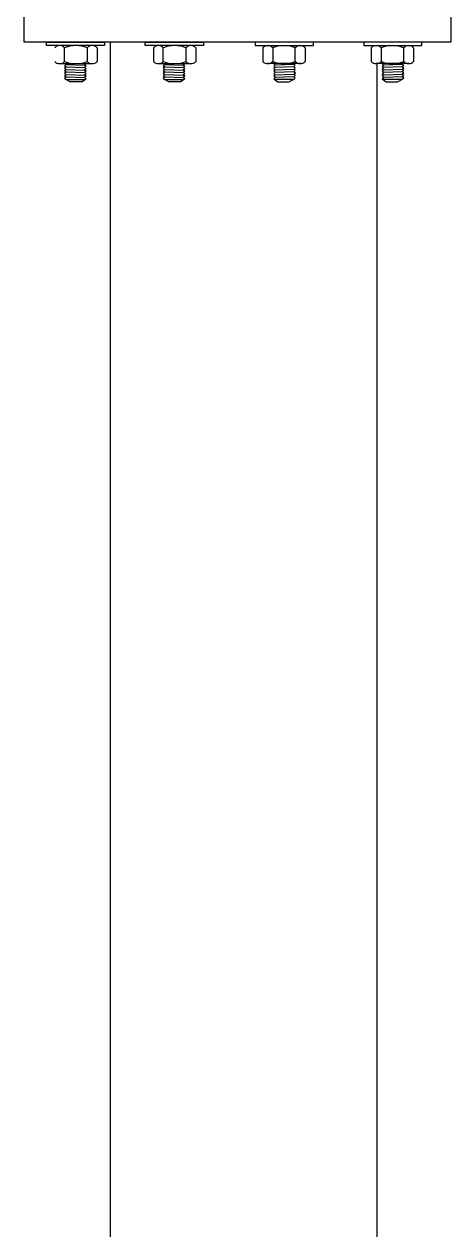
# Model space of a CAD drawing. Header units: inches. Extents: x 71784 to 88028, y -28237 to -21373.
# Drawn here: x 76783.7 to 76943.7, y -26159.3 to -25706.8 of the extents above; entities that cross this region are included whole.
import ezdxf

# ---------------------------------------------------------------- set-up
doc = ezdxf.new("R2010")
doc.units = ezdxf.units.IN
doc.header["$MEASUREMENT"] = 0
doc.layers.add('M-X-BKGD', color=8, linetype='Continuous')

msp = doc.modelspace()

# ---------------------------------------------------------------- linework, layer by layer
at = {"layer": 'M-X-BKGD'}
for p, q in [((76816, -26882.01), (76816, -25713.61)), ((76798.84, -25720.85), (76798.84, -25715.65)), ((76807.33, -25715.65), (76807.33, -25720.85)), ((76811.03, -25715.65), (76811.03, -25720.85)), ((76832.15, -25715.65), (76832.15, -25720.85)), ((76835.86, -25720.85), (76835.86, -25715.65)), ((76844.34, -25715.65), (76844.34, -25720.85)), ((76848.05, -25715.65), (76848.05, -25720.85)), ((76873.16, -25715.65), (76873.16, -25720.85)), ((76876.86, -25715.65), (76876.86, -25720.85)), ((76885.35, -25720.85), (76885.35, -25715.65)), ((76889.06, -25715.65), (76889.06, -25720.85)), ((76913.81, -25715.65), (76913.81, -25720.85)), ((76917.51, -25715.65), (76917.51, -25720.85)), ((76926, -25720.85), (76926, -25715.65)), ((76929.71, -25715.65), (76929.71, -25720.85)), ((76796.89, -25721.61), (76809.18, -25721.61)), ((76798.84, -25722.39), (76799.45, -25721.92)), ((76798.84, -25722.39), (76799.45, -25722.85)), ((76799.04, -25721.61), (76799.45, -25721.92)), ((76799.45, -25721.92), (76806.34, -25722.2)), ((76806.95, -25721.74), (76806.34, -25722.2)), ((76806.95, -25722.66), (76806.34, -25722.2)), ((76806.95, -25722.66), (76806.34, -25723.13)), ((76806.95, -25721.74), (76806.79, -25721.61)), ((76833.91, -25721.61), (76846.2, -25721.61)), ((76835.86, -25722.39), (76836.46, -25721.92)), ((76835.86, -25722.39), (76836.46, -25722.85)), ((76836.06, -25721.61), (76836.46, -25721.92)), ((76836.46, -25721.92), (76843.36, -25722.2)), ((76843.96, -25721.74), (76843.36, -25722.2)), ((76843.96, -25722.66), (76843.36, -25722.2)), ((76843.96, -25722.66), (76843.36, -25723.13)), ((76843.96, -25721.74), (76843.8, -25721.61)), ((76887.3, -25721.61), (76875.01, -25721.61)), ((76877.25, -25721.74), (76877.41, -25721.61)), ((76877.25, -25721.74), (76877.85, -25722.2)), ((76877.25, -25722.66), (76877.85, -25722.2)), ((76877.25, -25722.66), (76877.85, -25723.13)), ((76884.75, -25721.92), (76877.85, -25722.2)), ((76885.15, -25721.61), (76884.75, -25721.92)), ((76885.35, -25722.39), (76884.75, -25721.92)), ((76885.35, -25722.39), (76884.75, -25722.85)), ((76927.95, -25721.61), (76915.66, -25721.61)), ((76916, -26882.01), (76916, -25721.59)), ((76917.9, -25721.74), (76918.06, -25721.61)), ((76917.9, -25721.74), (76918.5, -25722.2)), ((76917.9, -25722.66), (76918.5, -25722.2)), ((76917.9, -25722.66), (76918.5, -25723.13)), ((76925.4, -25721.92), (76918.5, -25722.2)), ((76925.8, -25721.61), (76925.4, -25721.92)), ((76926, -25722.39), (76925.4, -25721.92)), ((76926, -25722.39), (76925.4, -25722.85)), ((76798.81, -25725.19), (76799.45, -25724.7)), ((76798.81, -25725.19), (76799.44, -25725.68)), ((76798.84, -25723.31), (76799.45, -25722.85)), ((76798.84, -25723.31), (76799.45, -25723.78)), ((76798.84, -25724.24), (76799.45, -25723.78)), ((76798.84, -25724.24), (76799.45, -25724.7)), ((76798.84, -25726.14), (76799.44, -25725.68)), ((76798.84, -25726.14), (76799.45, -25726.6)), ((76798.84, -25727.07), (76799.45, -25726.6)), ((76798.84, -25727.07), (76799.45, -25727.53)), ((76799.45, -25722.85), (76806.34, -25723.13)), ((76799.45, -25723.78), (76806.34, -25724.05)), ((76799.45, -25724.7), (76806.34, -25724.98)), ((76799.45, -25725.68), (76806.34, -25725.91)), ((76799.45, -25726.6), (76806.34, -25726.83)), ((76806.95, -25727.3), (76805.4, -25728.48)), ((76806.95, -25723.59), (76806.34, -25723.13)), ((76806.95, -25723.59), (76806.34, -25724.05)), ((76806.95, -25724.52), (76806.34, -25724.05)), ((76806.95, -25724.52), (76806.34, -25724.98)), ((76806.95, -25725.44), (76806.34, -25724.98)), ((76806.95, -25725.44), (76806.34, -25725.91)), ((76806.95, -25726.37), (76806.34, -25725.91)), ((76806.95, -25726.37), (76806.34, -25726.83)), ((76806.95, -25727.3), (76806.34, -25726.83)), ((76835.82, -25725.19), (76836.46, -25724.7)), ((76835.82, -25725.19), (76836.46, -25725.68)), ((76835.85, -25726.14), (76836.46, -25725.68)), ((76835.86, -25723.31), (76836.46, -25722.85)), ((76835.86, -25723.31), (76836.46, -25723.78)), ((76835.86, -25724.24), (76836.46, -25723.78)), ((76835.86, -25724.24), (76836.46, -25724.7)), ((76835.86, -25726.14), (76836.46, -25726.6)), ((76835.86, -25727.07), (76836.46, -25726.6)), ((76835.86, -25727.07), (76836.46, -25727.53)), ((76836.46, -25722.85), (76843.36, -25723.13)), ((76836.46, -25723.78), (76843.36, -25724.05)), ((76836.46, -25724.7), (76843.36, -25724.98)), ((76836.46, -25725.68), (76843.36, -25725.91)), ((76836.46, -25726.6), (76843.36, -25726.83)), ((76843.96, -25727.3), (76842.42, -25728.48)), ((76843.96, -25723.59), (76843.36, -25723.13)), ((76843.96, -25723.59), (76843.36, -25724.05)), ((76843.96, -25724.52), (76843.36, -25724.05)), ((76843.96, -25724.52), (76843.36, -25724.98)), ((76843.96, -25725.44), (76843.36, -25724.98)), ((76843.96, -25725.44), (76843.36, -25725.91)), ((76843.96, -25726.37), (76843.36, -25725.91)), ((76843.96, -25726.37), (76843.36, -25726.83)), ((76843.96, -25727.3), (76843.36, -25726.83)), ((76877.25, -25723.59), (76877.85, -25723.13)), ((76877.25, -25723.59), (76877.85, -25724.05)), ((76877.25, -25724.52), (76877.85, -25724.05)), ((76877.25, -25724.52), (76877.85, -25724.98)), ((76877.25, -25725.44), (76877.85, -25724.98)), ((76877.25, -25725.44), (76877.85, -25725.91)), ((76877.25, -25726.37), (76877.85, -25725.91)), ((76877.25, -25726.37), (76877.85, -25726.83)), ((76877.25, -25727.3), (76877.85, -25726.83)), ((76877.25, -25727.3), (76878.79, -25728.48)), ((76884.75, -25722.85), (76877.85, -25723.13)), ((76884.75, -25723.78), (76877.85, -25724.05)), ((76884.75, -25724.7), (76877.85, -25724.98)), ((76884.75, -25725.68), (76877.85, -25725.91)), ((76884.75, -25726.6), (76877.85, -25726.83)), ((76885.35, -25723.31), (76884.75, -25722.85)), ((76885.35, -25723.31), (76884.75, -25723.78)), ((76885.35, -25724.24), (76884.75, -25723.78)), ((76885.35, -25724.24), (76884.75, -25724.7)), ((76885.39, -25725.19), (76884.75, -25724.7)), ((76885.39, -25725.19), (76884.75, -25725.68)), ((76885.36, -25726.14), (76884.75, -25725.68)), ((76885.35, -25726.14), (76884.75, -25726.6)), ((76885.35, -25727.07), (76884.75, -25726.6)), ((76885.35, -25727.07), (76884.75, -25727.53)), ((76917.9, -25723.59), (76918.5, -25723.13)), ((76917.9, -25723.59), (76918.5, -25724.05)), ((76917.9, -25724.52), (76918.5, -25724.05)), ((76917.9, -25724.52), (76918.5, -25724.98)), ((76917.9, -25725.44), (76918.5, -25724.98)), ((76917.9, -25725.44), (76918.5, -25725.91)), ((76917.9, -25726.37), (76918.5, -25725.91)), ((76917.9, -25726.37), (76918.5, -25726.83)), ((76917.9, -25727.3), (76918.5, -25726.83)), ((76917.9, -25727.3), (76919.44, -25728.48)), ((76925.4, -25722.85), (76918.5, -25723.13)), ((76925.4, -25723.78), (76918.5, -25724.05)), ((76925.4, -25724.7), (76918.5, -25724.98)), ((76925.4, -25725.68), (76918.5, -25725.91)), ((76925.4, -25726.6), (76918.5, -25726.83)), ((76926, -25723.31), (76925.4, -25722.85)), ((76926, -25723.31), (76925.4, -25723.78)), ((76926, -25724.24), (76925.4, -25723.78)), ((76926, -25724.24), (76925.4, -25724.7)), ((76926.04, -25725.19), (76925.4, -25724.7)), ((76926.04, -25725.19), (76925.4, -25725.68)), ((76926.01, -25726.14), (76925.4, -25725.68)), ((76926, -25726.14), (76925.4, -25726.6)), ((76926, -25727.07), (76925.4, -25726.6)), ((76926, -25727.07), (76925.4, -25727.53)), ((76799.45, -25727.53), (76806.66, -25727.53)), ((76799.45, -25727.53), (76801.1, -25728.48)), ((76805.4, -25728.48), (76801.1, -25728.48)), ((76836.46, -25727.53), (76838.11, -25728.48)), ((76836.46, -25727.53), (76843.67, -25727.53)), ((76842.42, -25728.48), (76838.11, -25728.48)), ((76884.75, -25727.53), (76877.54, -25727.53)), ((76878.79, -25728.48), (76883.1, -25728.48)), ((76884.75, -25727.53), (76883.1, -25728.48)), ((76925.4, -25727.53), (76918.19, -25727.53)), ((76919.44, -25728.48), (76923.75, -25728.48)), ((76925.4, -25727.53), (76923.75, -25728.48))]:
    msp.add_line(p, q, dxfattribs=at)
for points in [[(76783.67, -25713.61), (76783.67, -25699.99), (76943.67, -25699.99), (76943.67, -25713.61)], [(76792.05, -25714.88), (76792.05, -25713.61), (76813.85, -25713.61), (76813.85, -25714.88)], [(76829.06, -25714.88), (76829.06, -25713.61), (76850.87, -25713.61), (76850.87, -25714.88)], [(76892.14, -25714.88), (76892.14, -25713.61), (76870.34, -25713.61), (76870.34, -25714.88)], [(76932.79, -25714.88), (76932.79, -25713.61), (76910.99, -25713.61), (76910.99, -25714.88)]]:
    msp.add_lwpolyline(points, close=True, dxfattribs=at)
for centre, radius, start, end in [((76796.99, -25717.5), 2.62, 44.9141, 135.0859), ((76803.08, -25726.88), 12, 69.2913, 110.7087), ((76809.18, -25717.5), 2.62, 45.0088, 134.9912), ((76834, -25717.5), 2.62, 44.9141, 135.0859), ((76840.1, -25726.88), 12, 69.2913, 110.7087), ((76846.2, -25717.5), 2.62, 45.0088, 134.9912), ((76875.01, -25717.5), 2.62, 45.0088, 134.9912), ((76881.11, -25726.88), 12, 69.2913, 110.7087), ((76887.2, -25717.5), 2.62, 44.9141, 135.0859), ((76915.66, -25717.5), 2.62, 45.0088, 134.9912), ((76921.76, -25726.88), 12, 69.2913, 110.7087), ((76927.85, -25717.5), 2.62, 44.9141, 135.0859), ((76796.99, -25719), 2.62, 224.9141, 315.0859), ((76803.08, -25709.62), 12, 249.2913, 290.7087), ((76809.18, -25718.99), 2.62, 225.0088, 314.9912), ((76834, -25719), 2.62, 224.9141, 315.0859), ((76840.1, -25709.62), 12, 249.2913, 290.7087), ((76846.2, -25718.99), 2.62, 225.0088, 314.9912), ((76875.01, -25718.99), 2.62, 225.0088, 314.9912), ((76881.11, -25709.62), 12, 249.2913, 290.7087), ((76887.2, -25719), 2.62, 224.9141, 315.0859), ((76915.66, -25718.99), 2.62, 225.0088, 314.9912), ((76921.76, -25709.62), 12, 249.2913, 290.7087), ((76927.85, -25719), 2.62, 224.9141, 315.0859)]:
    msp.add_arc(centre, radius, start, end, dxfattribs=at)

doc.saveas('drawing.dxf')
